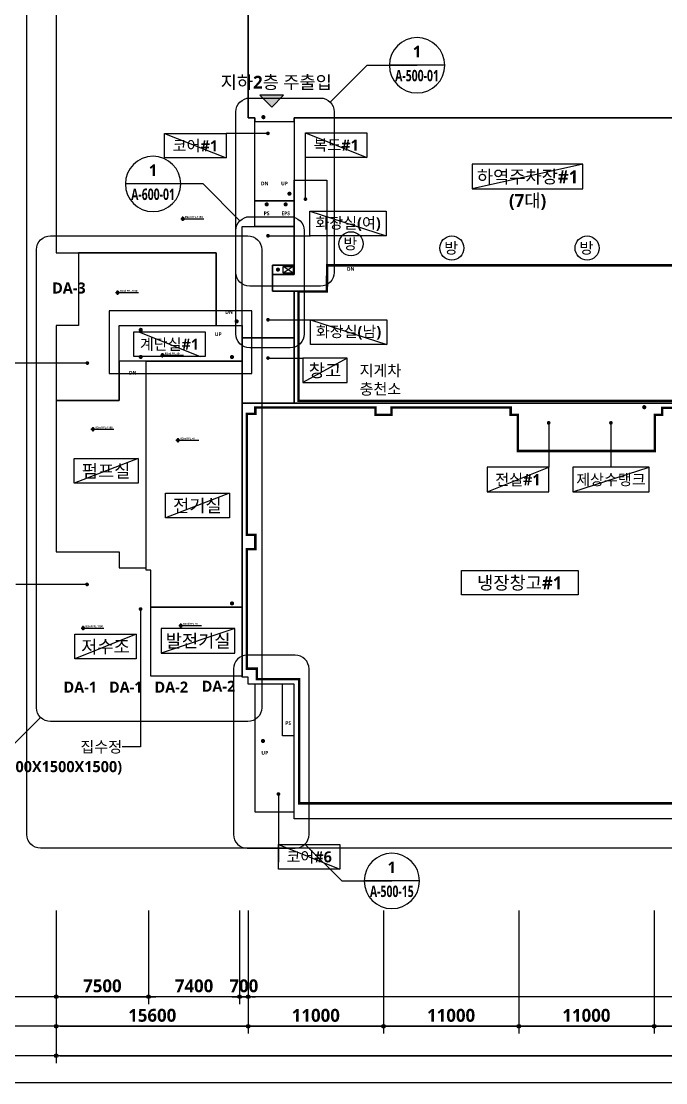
# Model space of a CAD drawing. Header units: millimetres. Extents: x 262941 to 188694772, y -170559 to 426415924.
# Drawn here: x 316932 to 369335, y 36445 to 122762 of the extents above; entities that cross this region are included whole.
import ezdxf
from ezdxf.enums import TextEntityAlignment as Align

# ---------------------------------------------------------------- set-up
doc = ezdxf.new("R2010")
doc.units = ezdxf.units.MM
doc.header["$LTSCALE"] = 400
doc.header["$MEASUREMENT"] = 0
doc.header["$PDSIZE"] = -10
doc.layers.get('0').update_dxf_attribs({"linetype": 'CONTINUOUS'})
doc.layers.get('Defpoints').update_dxf_attribs({"color": 153, "linetype": 'CONTINUOUS'})
for name, color, linetype in [('A-ANNO-ENT', 1, 'CONTINUOUS'), ('A-ANNO-GRA1', 7, 'CONTINUOUS'), ('A-ANNO-TEXT1', 7, 'CONTINUOUS'), ('A-ANNO-TEXT2', 3, 'CONTINUOUS'), ('A-FLOR-MARK-ARCH', 1, 'CONTINUOUS'), ('A-ST-AXIS-DIM', 7, 'CONTINUOUS'), ('AA-MKXS', 3, 'CONTINUOUS'), ('AA-MKXX', 3, 'CONTINUOUS'), ('heb', 240, 'CONTINUOUS')]:
    doc.layers.add(name, color=color, linetype=linetype)
for name, color, linetype, plot in [('CORE-LEVEL', 153, 'CONTINUOUS', False), ('Defpoint', 161, 'CONTINUOUS', False), ('G(그리드2)', 235, 'CONTINUOUS', False), ('면적', 210, 'CONTINUOUS', False)]:
    doc.layers.add(name, color=color, linetype=linetype, plot=plot)
doc.styles.add('2020음성 1차', font='')
doc.styles.add('SAMOO', font='romans.shx', dxfattribs={"bigfont": 'whgtxt.shx'})
doc.styles.add('SH_대대리576', font='')
doc.styles.add('SH_신사리_나눔', font='')
doc.styles.add('SH_진천_나눔', font='')
doc.styles.get('2020음성 1차').set_extended_font_data('NanumGothic', bold=True)
doc.styles.get('SH_대대리576').set_extended_font_data('NanumGothic', bold=True)
doc.styles.get('SH_신사리_나눔').set_extended_font_data('NanumGothic', bold=True)
doc.styles.get('SH_진천_나눔').set_extended_font_data('NanumGothic', bold=True)
doc.dimstyles.new('SHP 600', dxfattribs={"dimscale": 300, "dimtxt": 3.5, "dimasz": 1, "dimexe": 2, "dimexo": 2, "dimgap": 1, "dimtad": 1, "dimdec": 0, "dimzin": 0, "dimdsep": 46, "dimtxsty": 'SH_대대리576', "dimblk": 'DIMDOT', "dimcen": 0.09, "dimclrt": 3, "dimadec": 0, "dimazin": 1, "dimtfac": 1, "dimtdec": 0, "dimtix": 1, "dimtmove": 2, "dimatfit": 0, "dimldrblk": 'DIMDOT', "dimfxl": 1, "dimtolj": 1, "dimtzin": 0, "dimarcsym": 0})

# ---------------------------------------------------------------- blocks, each defined once
blk = doc.blocks.new('DIMDOT')
at = {"color": 0}
blk.add_line((-2, 0), (2, 0), dxfattribs=at)
for radius in [0.5, 0.25]:
    blk.add_circle((0, 0), radius, dxfattribs=at)
blk = doc.blocks.new('*D94')
at = {"layer": 'A-ST-AXIS-DIM', "color": 0, "lineweight": -2, "transparency": 16777216}
for p, q in [((319782, 50445), (319782, 40445)), ((335382, 50445), (335382, 40445)), ((320082, 41045), (335082, 41045))]:
    blk.add_line(p, q, dxfattribs=at)
at = {"layer": 'Defpoints', "color": 0, "transparency": 16777216}
for p in [(319782, 51045), (335382, 51045), (335382, 41045)]:
    blk.add_point(p, dxfattribs=at)
at = {"layer": 'A-ST-AXIS-DIM', "color": 0, "linetype": 'ByBlock', "lineweight": -2, "transparency": 16777216, "xscale": 300, "yscale": 300, "zscale": 300, "rotation": 180}
blk.add_blockref('DIMDOT', (319782, 41045), dxfattribs=at)
at = {"layer": 'A-ST-AXIS-DIM', "color": 0, "linetype": 'ByBlock', "lineweight": -2, "transparency": 16777216, "xscale": 300, "yscale": 300, "zscale": 300}
blk.add_blockref('DIMDOT', (335382, 41045), dxfattribs=at)
at = {"layer": 'A-ST-AXIS-DIM', "color": 3, "transparency": 16777216, "insert": (327582, 41924), "char_height": 1050, "attachment_point": 5, "style": 'SH_대대리576'}
blk.add_mtext('\\A1;15600', dxfattribs=at)
blk = doc.blocks.new('*D95')
at = {"layer": 'A-ST-AXIS-DIM', "color": 0, "lineweight": -2, "transparency": 16777216}
for p, q in [((335382, 50445), (335382, 40445)), ((346382, 50445), (346382, 40445)), ((335682, 41045), (346082, 41045))]:
    blk.add_line(p, q, dxfattribs=at)
at = {"layer": 'Defpoints', "color": 0, "transparency": 16777216}
for p in [(335382, 51045), (346382, 51045), (346382, 41045)]:
    blk.add_point(p, dxfattribs=at)
at = {"layer": 'A-ST-AXIS-DIM', "color": 0, "linetype": 'ByBlock', "lineweight": -2, "transparency": 16777216, "xscale": 300, "yscale": 300, "zscale": 300, "rotation": 180}
blk.add_blockref('DIMDOT', (335382, 41045), dxfattribs=at)
at = {"layer": 'A-ST-AXIS-DIM', "color": 0, "linetype": 'ByBlock', "lineweight": -2, "transparency": 16777216, "xscale": 300, "yscale": 300, "zscale": 300}
blk.add_blockref('DIMDOT', (346382, 41045), dxfattribs=at)
at = {"layer": 'A-ST-AXIS-DIM', "color": 3, "transparency": 16777216, "insert": (340882, 41921), "char_height": 1050, "attachment_point": 5, "style": 'SH_대대리576'}
blk.add_mtext('\\A1;11000', dxfattribs=at)
blk = doc.blocks.new('*D96')
at = {"layer": 'A-ST-AXIS-DIM', "color": 0, "lineweight": -2, "transparency": 16777216}
for p, q in [((346382, 50445), (346382, 40445)), ((357382, 50445), (357382, 40445)), ((346682, 41045), (357082, 41045))]:
    blk.add_line(p, q, dxfattribs=at)
at = {"layer": 'Defpoints', "color": 0, "transparency": 16777216}
for p in [(346382, 51045), (357382, 51045), (357382, 41045)]:
    blk.add_point(p, dxfattribs=at)
at = {"layer": 'A-ST-AXIS-DIM', "color": 0, "linetype": 'ByBlock', "lineweight": -2, "transparency": 16777216, "xscale": 300, "yscale": 300, "zscale": 300, "rotation": 180}
blk.add_blockref('DIMDOT', (346382, 41045), dxfattribs=at)
at = {"layer": 'A-ST-AXIS-DIM', "color": 0, "linetype": 'ByBlock', "lineweight": -2, "transparency": 16777216, "xscale": 300, "yscale": 300, "zscale": 300}
blk.add_blockref('DIMDOT', (357382, 41045), dxfattribs=at)
at = {"layer": 'A-ST-AXIS-DIM', "color": 3, "transparency": 16777216, "insert": (351882, 41921), "char_height": 1050, "attachment_point": 5, "style": 'SH_대대리576'}
blk.add_mtext('\\A1;11000', dxfattribs=at)
blk = doc.blocks.new('*D97')
at = {"layer": 'A-ST-AXIS-DIM', "color": 0, "lineweight": -2, "transparency": 16777216}
for p, q in [((357382, 50445), (357382, 40445)), ((368382, 50445), (368382, 40445)), ((357682, 41045), (368082, 41045))]:
    blk.add_line(p, q, dxfattribs=at)
at = {"layer": 'Defpoints', "color": 0, "transparency": 16777216}
for p in [(357382, 51045), (368382, 51045), (368382, 41045)]:
    blk.add_point(p, dxfattribs=at)
at = {"layer": 'A-ST-AXIS-DIM', "color": 0, "linetype": 'ByBlock', "lineweight": -2, "transparency": 16777216, "xscale": 300, "yscale": 300, "zscale": 300, "rotation": 180}
blk.add_blockref('DIMDOT', (357382, 41045), dxfattribs=at)
at = {"layer": 'A-ST-AXIS-DIM', "color": 0, "linetype": 'ByBlock', "lineweight": -2, "transparency": 16777216, "xscale": 300, "yscale": 300, "zscale": 300}
blk.add_blockref('DIMDOT', (368382, 41045), dxfattribs=at)
at = {"layer": 'A-ST-AXIS-DIM', "color": 3, "transparency": 16777216, "insert": (362882, 41921), "char_height": 1050, "attachment_point": 5, "style": 'SH_대대리576'}
blk.add_mtext('\\A1;11000', dxfattribs=at)
blk = doc.blocks.new('*D98')
at = {"layer": 'A-ST-AXIS-DIM', "color": 0, "lineweight": -2, "transparency": 16777216}
for p, q in [((368382, 50445), (368382, 40445)), ((379382, 50445), (379382, 40445)), ((368682, 41045), (379082, 41045))]:
    blk.add_line(p, q, dxfattribs=at)
at = {"layer": 'Defpoints', "color": 0, "transparency": 16777216}
for p in [(368382, 51045), (379382, 51045), (379382, 41045)]:
    blk.add_point(p, dxfattribs=at)
at = {"layer": 'A-ST-AXIS-DIM', "color": 0, "linetype": 'ByBlock', "lineweight": -2, "transparency": 16777216, "xscale": 300, "yscale": 300, "zscale": 300, "rotation": 180}
blk.add_blockref('DIMDOT', (368382, 41045), dxfattribs=at)
at = {"layer": 'A-ST-AXIS-DIM', "color": 0, "linetype": 'ByBlock', "lineweight": -2, "transparency": 16777216, "xscale": 300, "yscale": 300, "zscale": 300}
blk.add_blockref('DIMDOT', (379382, 41045), dxfattribs=at)
at = {"layer": 'A-ST-AXIS-DIM', "color": 3, "transparency": 16777216, "insert": (373882, 41921), "char_height": 1050, "attachment_point": 5, "style": 'SH_대대리576'}
blk.add_mtext('\\A1;11000', dxfattribs=at)
blk = doc.blocks.new('*D106')
at = {"layer": 'A-ST-AXIS-DIM', "color": 0, "lineweight": -2, "transparency": 16777216}
for p, q in [((319782, 50445), (319782, 38045)), ((434382, 50445), (434382, 38045)), ((320082, 38645), (434082, 38645))]:
    blk.add_line(p, q, dxfattribs=at)
at = {"layer": 'Defpoints', "color": 0, "transparency": 16777216}
for p in [(319782, 51045), (434382, 51045), (434382, 38645)]:
    blk.add_point(p, dxfattribs=at)
at = {"layer": 'A-ST-AXIS-DIM', "color": 0, "linetype": 'ByBlock', "lineweight": -2, "transparency": 16777216, "xscale": 300, "yscale": 300, "zscale": 300, "rotation": 180}
blk.add_blockref('DIMDOT', (319782, 38645), dxfattribs=at)
at = {"layer": 'A-ST-AXIS-DIM', "color": 0, "linetype": 'ByBlock', "lineweight": -2, "transparency": 16777216, "xscale": 300, "yscale": 300, "zscale": 300}
blk.add_blockref('DIMDOT', (434382, 38645), dxfattribs=at)
at = {"layer": 'A-ST-AXIS-DIM', "color": 3, "transparency": 16777216, "insert": (377082, 39524), "char_height": 1050, "attachment_point": 5, "style": 'SH_대대리576'}
blk.add_mtext('\\A1;114600', dxfattribs=at)
blk = doc.blocks.new('*U168')
at = {"layer": 'AA-MKXS', "color": 3, "linetype": 'Continuous', "ltscale": 5}
blk.add_line((-5.999976, 0), (5.999976, 0), dxfattribs=at)
blk.add_circle((0, 0), 5.999976, dxfattribs=at)
at = {"layer": 'AA-MKXS', "style": 'SAMOO', "width": 0.85}
blk.add_attdef('ViewNUM', text='', height=2.5, dxfattribs=at).set_placement((0, 1), align=Align.BOTTOM_CENTER)
blk.add_attdef('SheetNUM', text='', height=2.5, dxfattribs=at).set_placement((0, -1), align=Align.TOP_CENTER)
blk = doc.blocks.new('*D212')
at = {"layer": 'A-ST-AXIS-DIM', "color": 0, "lineweight": -2, "transparency": 16777216}
for p, q in [((319782, 50445), (319782, 42845)), ((327282, 50445), (327282, 42845)), ((320082, 43445), (326982, 43445))]:
    blk.add_line(p, q, dxfattribs=at)
at = {"layer": 'Defpoints', "color": 0, "transparency": 16777216}
for p in [(319782, 51045), (327282, 51045), (327282, 43445)]:
    blk.add_point(p, dxfattribs=at)
at = {"layer": 'A-ST-AXIS-DIM', "color": 0, "linetype": 'ByBlock', "lineweight": -2, "transparency": 16777216, "xscale": 300, "yscale": 300, "zscale": 300, "rotation": 180}
blk.add_blockref('DIMDOT', (319782, 43445), dxfattribs=at)
at = {"layer": 'A-ST-AXIS-DIM', "color": 0, "linetype": 'ByBlock', "lineweight": -2, "transparency": 16777216, "xscale": 300, "yscale": 300, "zscale": 300}
blk.add_blockref('DIMDOT', (327282, 43445), dxfattribs=at)
at = {"layer": 'A-ST-AXIS-DIM', "color": 3, "transparency": 16777216, "insert": (323532, 44322), "char_height": 1050, "attachment_point": 5, "style": 'SH_대대리576'}
blk.add_mtext('\\A1;7500', dxfattribs=at)
blk = doc.blocks.new('*D213')
at = {"layer": 'A-ST-AXIS-DIM', "color": 0, "lineweight": -2, "transparency": 16777216}
for p, q in [((327282, 50445), (327282, 42845)), ((334682, 50445), (334682, 42845)), ((334382, 43445), (327582, 43445))]:
    blk.add_line(p, q, dxfattribs=at)
at = {"layer": 'Defpoints', "color": 0, "transparency": 16777216}
for p in [(327282, 51045), (334682, 51045), (327282, 43445)]:
    blk.add_point(p, dxfattribs=at)
at = {"layer": 'A-ST-AXIS-DIM', "color": 0, "linetype": 'ByBlock', "lineweight": -2, "transparency": 16777216, "xscale": 300, "yscale": 300, "zscale": 300, "rotation": 180}
blk.add_blockref('DIMDOT', (327282, 43445), dxfattribs=at)
at = {"layer": 'A-ST-AXIS-DIM', "color": 0, "linetype": 'ByBlock', "lineweight": -2, "transparency": 16777216, "xscale": 300, "yscale": 300, "zscale": 300}
blk.add_blockref('DIMDOT', (334682, 43445), dxfattribs=at)
at = {"layer": 'A-ST-AXIS-DIM', "color": 3, "transparency": 16777216, "insert": (330982, 44321), "char_height": 1050, "attachment_point": 5, "style": 'SH_대대리576'}
blk.add_mtext('\\A1;7400', dxfattribs=at)
blk = doc.blocks.new('*D214')
at = {"layer": 'A-ST-AXIS-DIM', "color": 0, "lineweight": -2, "transparency": 16777216}
for p, q in [((334682, 50445), (334682, 42845)), ((335382, 50445), (335382, 42845)), ((334382, 43445), (334082, 43445)), ((334682, 43445), (335382, 43445)), ((335682, 43445), (335982, 43445))]:
    blk.add_line(p, q, dxfattribs=at)
at = {"layer": 'Defpoints', "color": 0, "transparency": 16777216}
for p in [(334682, 51045), (335382, 51045), (335382, 43445)]:
    blk.add_point(p, dxfattribs=at)
at = {"layer": 'A-ST-AXIS-DIM', "color": 0, "linetype": 'ByBlock', "lineweight": -2, "transparency": 16777216, "xscale": 300, "yscale": 300, "zscale": 300}
blk.add_blockref('DIMDOT', (334682, 43445), dxfattribs=at)
at = {"layer": 'A-ST-AXIS-DIM', "color": 0, "linetype": 'ByBlock', "lineweight": -2, "transparency": 16777216, "xscale": 300, "yscale": 300, "zscale": 300, "rotation": 180}
blk.add_blockref('DIMDOT', (335382, 43445), dxfattribs=at)
at = {"layer": 'A-ST-AXIS-DIM', "color": 3, "transparency": 16777216, "insert": (335032, 44321), "char_height": 1050, "attachment_point": 5, "style": 'SH_대대리576'}
blk.add_mtext('\\A1;700', dxfattribs=at)
blk = doc.blocks.new('G$C67953E58')
at = {"layer": '면적'}
for points in [[(95200, 72300), (54600, 72300), (54600, 84800), (48600, 84800), (0, 84800), (0, 46000), (1300, 46000), (1800, 46000), (13000, 46000), (13000, 40100), (15100, 40100), (15100, 48150), (16150, 48150), (16150, 50250), (16150, 56700), (19350, 56700), (19350, 56700), (19350, 57000), (55850, 57000), (55850, 56700), (55850, 56700), (59100, 56700), (59100, 57000), (95200, 57000)], [(19350, 56700), (19350, 51920), (22000, 51920), (22000, 45000), (53200, 45000), (53200, 51920), (55850, 51920), (55850, 56700), (55850, 56700), (55850, 57000), (19350, 57000), (19350, 56700)], [(16150, 56700), (19350, 56700), (19350, 50250), (16150, 50250)], [(17570, 42890), (17570, 44250), (19350, 44250), (19350, 51920), (22000, 51920), (22000, 45000), (22000, 45000), (22000, 42890), (19350, 42890), (19350, 42890)], [(19350, 48150), (16150, 48150), (16150, 50250), (19350, 50250)], [(15100, 48150), (19350, 48150), (19350, 45000), (17570, 45000), (17570, 42890), (19350, 42890), (19350, 39090), (15100, 39090)], [(0, 40100), (0, 34000), (5100, 34000), (5100, 40100), (13000, 40100), (13000, 46000), (1800, 46000), (1800, 40100)], [(17570, 45000), (19350, 45000), (19350, 44250), (17570, 44250)], [(19350, 33800), (19350, 42890), (22000, 42890), (22000, 45000), (53200, 45000), (53200, 45025), (60100, 45025), (60100, 45000), (108200, 45000), (108200, 45025), (114600, 45025), (114600, 33800)], [(5100, 40100), (15100, 40100), (15100, 37200), (5100, 37200)], [(15100, 39090), (19350, 39090), (19350, 33800), (15100, 33800)], [(0, 34000), (0, 21700), (5100, 21700), (5100, 20400), (7300, 20400), (7300, 37200), (5100, 37200), (5100, 34000), (0, 34000)], [(7700, 17200), (7700, 20200), (7300, 20200), (7300, 37200), (15100, 37200), (15100, 17200)], [(15100, 33800), (59600, 33800), (59600, 12200), (58300, 12200), (58300, 8850), (55850, 8850), (55850, 0), (19350, 0), (19350, 10950), (15600, 10950), (15600, 11500), (15100, 11500)], [(7700, 17200), (15100, 17200), (15100, 11600), (7700, 11600), (7700, 17200)], [(18400, 10950), (16150, 10950), (16150, 550), (19350, 550), (19350, 6750), (18400, 6750)]]:
    blk.add_lwpolyline(points, close=True, dxfattribs=at)
blk.add_lwpolyline([(54600, 72300), (15600, 72300), (15600, 57000), (16150, 57000), (16150, 56700)], dxfattribs=at)
blk = doc.blocks.new('A$C3CFB44FA')
h = blk.add_hatch(color=256)
edge = h.paths.add_edge_path()
edge.add_ellipse((0, 0), major_axis=(0, -112), ratio=1, start_angle=179.98492, end_angle=269.98492)
edge.add_line((-112, 0), (0, 0))
edge.add_line((0, 0), (0, 113))
h = blk.add_hatch(color=256)
edge = h.paths.add_edge_path()
edge.add_ellipse((0, 0), major_axis=(0, -112), ratio=1, start_angle=-0.01508, end_angle=89.98492)
edge.add_line((112, 0), (0, 0))
edge.add_line((0, 0), (0, -113))
for p, q in [((-175, 0), (175, 0)), ((0, -175), (0, 175))]:
    blk.add_line(p, q)
at = {"extrusion": (0, 0, -1)}
blk.add_ellipse((0, 0), major_axis=(0, -112), ratio=1, start_param=-1.570757, end_param=4.712428, dxfattribs=at)
blk = doc.blocks.new('*U233')
blk.add_line((0, 0), (1686, 0))
at = {"extrusion": (0, 0, -1), "xscale": -1, "zscale": -1}
blk.add_blockref('A$C3CFB44FA', (0, 0), dxfattribs=at)
blk.add_blockref('A$C3CFB44FA', (0, 0), dxfattribs=at)
blk.add_blockref('A$C3CFB44FA', (0, 0), dxfattribs=at)
at = {"style": 'SH_신사리_나눔'}
blk.add_attdef('1ST', (187, 69), '', height=150, dxfattribs=at)

msp = doc.modelspace()

# ---------------------------------------------------------------- hatches: boundary and pattern name
at = {"layer": 'A-ANNO-ENT'}
msp.add_hatch(color=256, dxfattribs=at).paths.add_polyline_path([(336330.1, 116737.3), (338266.1, 116737.3), (337298.1, 115769.3)])

# ---------------------------------------------------------------- linework, layer by layer
for p, q in [((339031.8, 102266.3, 103000), (338231.8, 102816.3, 103000)), ((339031.8, 102816.3, 103000), (338231.8, 102266.3, 103000))]:
    msp.add_line(p, q)
for points in [[(335931.8, 114616.3), (335931.8, 114916.3), (335381.8, 114916.3), (335381.8, 130216.3), (374381.8, 130216.3)], [(322281.8, 76966.3), (316481.8, 76966.3)], [(326631.8, 74966.3), (326631.8, 63752.3)], [(326631.8, 63752.3), (325131.8, 63752.3)]]:
    msp.add_lwpolyline(points)
at = {"elevation": 103000}
msp.add_lwpolyline([(338231.8, 102816.3), (339031.8, 102816.3), (339031.8, 102266.3), (338231.8, 102266.3)], close=True, dxfattribs=at)
at = {"const_width": 150}
msp.add_lwpolyline([(322206.8, 76966.3, 1), (322356.8, 76966.3, 1)], format="xyb", close=True, dxfattribs=at)
at = {"layer": 'A-ANNO-ENT'}
msp.add_lwpolyline([(338266.1, 116737.3), (336330.1, 116737.3), (337298.1, 115769.3)], close=True, dxfattribs=at)
at = {"layer": 'A-ANNO-GRA1'}
for points in [[(333592.8, 111645.3), (328592.8, 111645.3), (328592.8, 113645.3), (333592.8, 113645.3)], [(345036.1, 111691.5), (340036.1, 111691.5), (340036.1, 113691.5), (345036.1, 113691.5)], [(353600.9, 109127.2), (362600.9, 109127.2), (362600.9, 111127.2), (353600.9, 111127.2)], [(346605.7, 105316.9), (340405.7, 105316.9), (340405.7, 107316.9), (346605.7, 107316.9)], [(346642.9, 96487.7), (340442.9, 96487.7), (340442.9, 98487.7), (346642.9, 98487.7)], [(331885.3, 95503.9), (326085.3, 95503.9), (326085.3, 97503.9), (331885.3, 97503.9)], [(339827.8, 93374.4), (343427.8, 93374.4), (343427.8, 95374.4), (339827.8, 95374.4)], [(321227.3, 87216.3), (326435.9, 87216.3), (326435.9, 85198.1), (321227.3, 85198.1)], [(359814.9, 86501.1), (354814.9, 86501.1), (354814.9, 84501.1), (359814.9, 84501.1)], [(367976.2, 86501.1), (361776.2, 86501.1), (361776.2, 84501.1), (367976.2, 84501.1)], [(328648.3, 84394.1), (333856.9, 84394.1), (333856.9, 82376), (328648.3, 82376)], [(352715.9, 78107.1), (362215.9, 78107.1), (362215.9, 76107.1), (352715.9, 76107.1)], [(328307.9, 71389), (334307.9, 71389), (334307.9, 73389), (328307.9, 73389)], [(326281.8, 70916.3), (321281.8, 70916.3), (321281.8, 72916.3), (326281.8, 72916.3)], [(342842.8, 53823.3), (337842.8, 53823.3), (337842.8, 55823.3), (342842.8, 55823.3)]]:
    msp.add_lwpolyline(points, close=True, dxfattribs=at)
for points in [[(336987.8, 113645.3), (333592.8, 113645.3)], [(340036.1, 108296.5), (340036.1, 111691.5)], [(336994.8, 105316.9), (340442.9, 105316.9)], [(336994.8, 98487.7), (340442.9, 98487.7)], [(322306.8, 94966.3), (314987, 94966.3)], [(336994.8, 95374.4), (339827.8, 95374.4)], [(359814.9, 90104.1), (359814.9, 86501.1)], [(364876.2, 90104.1), (364876.2, 86501.1)], [(337842.8, 59923.9), (337842.8, 54393.3)]]:
    msp.add_lwpolyline(points, dxfattribs=at)
at = {"layer": 'A-ANNO-GRA1', "const_width": 150}
for points in [[(336987.8, 113570.3, 1), (336987.8, 113720.3, 1)], [(339961.1, 108296.5, 1), (340111.1, 108296.5, 1)], [(336919.8, 105316.9, 1), (337069.8, 105316.9, 1)], [(336919.8, 98487.7, 1), (337069.8, 98487.7, 1)], [(322231.8, 94966.3, 1), (322381.8, 94966.3, 1)], [(336919.8, 95374.4, 1), (337069.8, 95374.4, 1)], [(359814.9, 90179.1, -1), (359814.9, 90029.1, -1)], [(364876.2, 90179.1, -1), (364876.2, 90029.1, -1)], [(326556.8, 74966.3, 1), (326706.8, 74966.3, 1)], [(337767.8, 59923.9, 1), (337917.8, 59923.9, 1)]]:
    msp.add_lwpolyline(points, format="xyb", close=True, dxfattribs=at)
at = {"layer": 'A-ANNO-GRA1'}
for centre in [(343744.3, 104664.1), (351939.6, 104318.7), (362939.6, 104318.7)]:
    msp.add_circle(centre, 979.8, dxfattribs=at)
at = {"layer": 'A-FLOR-MARK-ARCH', "const_width": 168.8}
for points in [[(336538.1, 114962.8, 1), (336706.8, 114962.8, 1)], [(338654.2, 108738.9, 1), (338822.9, 108738.9, 1)], [(336803.4, 107868, 1), (336972.1, 107868, 1)], [(338343.9, 107866.3, 1), (338512.6, 107866.3, 1)], [(337717.4, 102566.3, 1), (337886.2, 102566.3, 1)], [(334361.8, 98353.5, 1), (334530.5, 98353.5, 1)], [(326562.3, 97663.5, 1), (326731, 97663.5, 1)], [(326562.3, 95463.8, 1), (326731, 95463.8, 1)], [(333981.5, 95454.8, 1), (334150.2, 95454.8, 1)], [(367668.8, 91378.1, -1), (367500.1, 91378.1, -1)], [(333984.3, 75422.5, 1), (334153.1, 75422.5, 1)], [(336499.8, 64237.2, 1), (336668.6, 64237.2, 1)]]:
    msp.add_lwpolyline(points, format="xyb", close=True, dxfattribs=at)
at = {"layer": 'AA-MKXX'}
for points in [[(384316.8, 145116.3, -0.4142136), (385441.8, 143991.3), (385441.8, 56641.3, -0.4142136), (384316.8, 55516.3), (318506.8, 55516.3, -0.4142136), (317381.8, 56641.3), (317381.8, 143991.3, -0.4142136), (318506.8, 145116.3)], [(341256.8, 116516.3, -0.4142136), (342381.8, 115391.3), (342381.8, 102341.3, -0.4142136), (341256.8, 101216.3), (335506.8, 101216.3, -0.4142136), (334381.8, 102341.3), (334381.8, 115391.3, -0.4142136), (335506.8, 116516.3)], [(338806.8, 106866.3, -0.4142136), (339931.8, 105741.3), (339931.8, 97331.3, -0.4142136), (338806.8, 96206.3), (335506.8, 96206.3, -0.4142136), (334381.8, 97331.3), (334381.8, 105741.3, -0.4142136), (335506.8, 106866.3)], [(335356.8, 105316.3, -0.4142136), (336481.8, 104191.3), (336481.8, 66941.3, -0.4142136), (335356.8, 65816.3), (319306.8, 65816.3, -0.4142136), (318181.8, 66941.3), (318181.8, 104191.3, -0.4142136), (319306.8, 105316.3)], [(339206.8, 55516.3, 0.4142136), (340331.8, 56641.3), (340331.8, 70091.3, 0.4142136), (339206.8, 71216.3), (335306.8, 71216.3, 0.4142136), (334181.8, 70091.3), (334181.8, 56641.3, 0.4142136), (335306.8, 55516.3)]]:
    msp.add_lwpolyline(points, format="xyb", close=True, dxfattribs=at)
at = {"layer": 'AA-MKXX', "lineweight": -2}
for points in [[(342052.3, 116186.8), (345045.3, 119179.8), (349113.5, 119179.8)], [(334711.3, 106536.8), (331718.4, 109529.8), (327650.1, 109529.8)], [(318511.3, 66145.8), (315518.4, 63152.9), (311450.1, 63152.9)], [(340002.3, 55845.8), (342995.3, 52852.9), (347063.5, 52852.9)]]:
    msp.add_lwpolyline(points, dxfattribs=at)
at = {"layer": 'Defpoint'}
for p, q in [((328592.8, 113645.3), (333592.8, 111645.3)), ((340036.1, 113691.5), (345036.1, 111691.5)), ((362600.9, 111127.2), (353600.9, 109127.2)), ((340405.7, 107316.9), (346605.7, 105316.9)), ((340442.9, 98487.7), (346642.9, 96487.7)), ((326485.3, 97503.9), (331485.3, 95503.9)), ((343427.8, 95374.4), (339827.8, 93374.4)), ((326435.9, 87216.3), (321227.3, 85198.1)), ((354814.9, 84501.1), (359814.9, 86501.1)), ((361776.2, 84501.1), (367976.2, 86501.1)), ((333856.9, 84394.1), (328648.3, 82376)), ((334307.9, 73389), (328307.9, 71389)), ((326281.8, 72916.3), (321281.8, 70916.3)), ((337842.8, 55823.3), (342842.8, 53823.3))]:
    msp.add_line(p, q, dxfattribs=at)
for points in [[(455981.8, 36444.9), (284781.8, 36444.9), (284781.8, 165016.3), (455981.8, 165016.3)], [(453781.8, 38644.9), (286981.8, 38644.9), (286981.8, 162816.3), (453781.8, 162816.3)], [(451381.8, 41044.9), (289381.8, 41044.9), (289381.8, 160416.3), (451381.8, 160416.3)], [(448981.8, 43444.9), (291781.8, 43444.9), (291781.8, 158016.3), (448981.8, 158016.3)]]:
    msp.add_lwpolyline(points, close=True, dxfattribs=at)
at = {"layer": 'G(그리드2)'}
msp.add_lwpolyline([(324081.8, 94116.3), (335681.8, 94116.3), (335681.8, 99216.3), (324081.8, 99216.3)], close=True, dxfattribs=at)
at = {"layer": 'heb', "const_width": 200, "elevation": 103000}
msp.add_lwpolyline([(429631.8, 102916.3), (429631.8, 91895.3), (339481.8, 91895.3), (339481.8, 100781.3), (341781.8, 100781.3), (341806.8, 102916.3)], close=True, dxfattribs=at)
msp.add_lwpolyline([(378752.8, 91320.3), (369035.8, 91320.3), (369035.8, 90762.3), (368452.8, 90762.3), (368452.8, 87820.3), (357310.8, 87820.3), (357310.8, 90762.3), (356727.8, 90762.3), (356727.8, 91345.3), (347035.8, 91345.3), (347035.8, 90762.3), (345727.8, 90762.3), (345727.8, 91345.3), (335960.8, 91345.3), (335960.8, 90837.3), (335281.8, 90837.3), (335281.8, 80995.3), (335960.8, 80995.3), (335960.8, 79837.3), (335281.8, 79837.3), (335281.8, 70116.3), (336081.8, 70116.3), (336081.8, 69266.3), (339531.8, 69266.3), (339531.8, 59166.3), (375231.8, 59166.3)], dxfattribs=at)

# ---------------------------------------------------------------- block references
msp.add_blockref('G$C67953E58', (319781.8, 57916.3))
ref = msp.add_blockref('*U168', (349113.5, 119179.8), dxfattribs=dict(xscale=-375.0015000059622, yscale=375.0015000059622, zscale=375.0015000059622))
ref.add_attrib('SheetNUM', 'A-500-01', dxfattribs={"layer": 'AA-MKXS', "height": 930, "style": '2020음성 1차', "width": 0.7}).set_placement((349113.5, 118804.8, 103000), align=Align.TOP_CENTER)
ref.add_attrib('ViewNUM', '1', dxfattribs={"layer": 'AA-MKXS', "height": 930, "style": '2020음성 1차'}).set_placement((349113.5, 119554.8, 103000), align=Align.BOTTOM_CENTER)
ref = msp.add_blockref('*U168', (327650.1, 109529.8), dxfattribs=dict(xscale=-375.0015000059622, yscale=375.0015000059622, zscale=375.0015000059622))
ref.add_attrib('SheetNUM', 'A-600-01', dxfattribs={"layer": 'AA-MKXS', "height": 930, "style": '2020음성 1차', "width": 0.7}).set_placement((327650.1, 109154.8, 103000), align=Align.TOP_CENTER)
ref.add_attrib('ViewNUM', '1', dxfattribs={"layer": 'AA-MKXS', "height": 930, "style": '2020음성 1차'}).set_placement((327650.1, 109904.8, 103000), align=Align.BOTTOM_CENTER)
ref = msp.add_blockref('*U168', (347063.5, 52852.9), dxfattribs=dict(xscale=-375.0015000059622, yscale=375.0015000059622, zscale=375.0015000059622))
ref.add_attrib('SheetNUM', 'A-500-15', dxfattribs={"layer": 'AA-MKXS', "height": 930, "style": '2020음성 1차', "width": 0.7}).set_placement((347063.5, 52477.9, -103000), align=Align.TOP_CENTER)
ref.add_attrib('ViewNUM', '1', dxfattribs={"layer": 'AA-MKXS', "height": 930, "style": '2020음성 1차'}).set_placement((347063.5, 53227.9, -103000), align=Align.BOTTOM_CENTER)
at = {"layer": 'CORE-LEVEL'}
for p, values in [((330080.5, 106702.4), {'1ST': 'B2nd FFL-1100'}), ((324771.1, 100693.5), {'1ST': 'B2nd FFL-1100'}), ((328427.7, 95599.4), {'1ST': 'B2nd FFL %%p0'}), ((322768, 89585.2), {'1ST': 'B2nd FFL-1100'}), ((329678.5, 88686.2), {'1ST': 'B2nd FFL %%p0'}), ((321969.6, 73419), {'1ST': 'B2nd FFL-1100'}), ((329910.5, 73615.2), {'1ST': 'B2nd FFL %%p0'})]:
    msp.add_blockref('*U233', p, dxfattribs=at).add_auto_attribs(values)

# ---------------------------------------------------------------- texts
at = {"layer": 'A-ANNO-TEXT1', "style": 'SH_진천_나눔'}
for s, height, p in [('지하2층 주출입', 1050, (337665.5, 117812.4)), ('DN', 300, (336731.8, 109566.3)), ('UP', 300, (338331.8, 109566.3)), ('(7대)', 1050, (358100.9, 108127.2)), ('PS', 300, (336881.8, 107141.3)), ('EPS', 300, (338431.8, 107141.3)), ('DN', 300, (343719.9, 102616.3)), ('PS', 300, (338631.8, 65686.3)), ('UP', 300, (336731.8, 63266.3))]:
    msp.add_text(s, height=height, dxfattribs=at).set_placement(p, align=Align.MIDDLE)
for s, height, p in [('방', 900, (343126.7, 104221.3)), ('방', 900, (351322, 103875.9)), ('방', 900, (362322, 103875.9)), ('UP', 300, (332670.6, 97164.6)), ('DN', 300, (325689.5, 94021))]:
    msp.add_text(s, height=height, dxfattribs=at).set_placement(p)
msp.add_text('DN', height=300, dxfattribs=at).set_placement((333831.8, 99116.3), align=Align.MIDDLE_CENTER)
for s, p in [('집수정', (325131.8, 63752.3)), ('(1500X1500X1500)', (325131.8, 62152.3))]:
    msp.add_text(s, height=900, dxfattribs=at).set_placement(p, align=Align.MIDDLE_RIGHT)
at = {"layer": 'A-ANNO-TEXT2'}
for s, height, style, p in [('코어#1', 900, 'SH_대대리576', (331092.8, 112645.3)), ('복도#1', 900, 'SH_대대리576', (342536.1, 112691.5)), ('하역주차장#1', 1050, 'SH_진천_나눔', (358100.9, 110127.2)), ('화장실(여)', 900, 'SH_대대리576', (343505.7, 106316.9)), ('화장실(남)', 900, 'SH_대대리576', (343542.9, 97487.7)), ('계단실#1', 900, 'SH_대대리576', (328985.3, 96503.9)), ('창고', 1050, 'SH_진천_나눔', (341627.8, 94374.4)), ('펌프실', 1050, 'SH_대대리576', (323831.6, 86207.2)), ('전실#1', 900, 'SH_진천_나눔', (357314.9, 85501.1)), ('제상수탱크', 900, 'SH_진천_나눔', (364876.2, 85501.1)), ('전기실', 1050, 'SH_대대리576', (331252.6, 83385.1)), ('냉장창고#1', 1050, 'SH_진천_나눔', (357465.9, 77107.1)), ('저수조', 1050, 'SH_대대리576', (323781.8, 71916.3)), ('발전기실', 1050, 'SH_진천_나눔', (331307.9, 72389)), ('코어#6', 900, 'SH_대대리576', (340342.8, 54823.3))]:
    msp.add_text(s, height=height, dxfattribs=dict(at, style=style)).set_placement(p, align=Align.MIDDLE)
at = {"layer": 'A-ANNO-TEXT2', "style": 'SH_대대리576'}
for s, p in [('DA-3', (320808.2, 101070)), ('DA-1', (321731.8, 68616.3)), ('DA-1', (325431.8, 68616.3)), ('DA-2', (329131.8, 68616.3)), ('DA-2', (332968.6, 68686.9))]:
    msp.add_text(s, height=900, dxfattribs=at).set_placement(p, align=Align.MIDDLE_CENTER)
at = {"layer": 'Defpoint', "style": 'SH_대대리576'}
for s, p in [('지게차', (346134.6, 94368.4)), ('충천소', (346134.6, 92868.4))]:
    msp.add_text(s, height=900, dxfattribs=at).set_placement(p, align=Align.MIDDLE)

# ---------------------------------------------------------------- dimensions: what is measured, and where the dimension line sits
at = {"layer": 'A-ST-AXIS-DIM'}
for base, p1, p2, angle, picture, middle in [((335381.8, 41044.9), (319781.8, 51044.9), (335381.8, 51044.9), 180, '*D94', (327581.8, 41924.3)), ((434381.8, 38644.9), (319781.8, 51044.9), (434381.8, 51044.9), 180, '*D106', (377081.8, 39524.3)), ((327281.8, 43444.9), (319781.8, 51044.9), (327281.8, 51044.9), 0, '*D212', (323531.8, 44322.1)), ((327281.8, 43444.9), (334681.8, 51044.9), (327281.8, 51044.9), 180, '*D213', (330981.8, 44320.6)), ((335381.8, 43444.9), (334681.8, 51044.9), (335381.8, 51044.9), 0, '*D214', (335031.8, 44320.6)), ((346381.8, 41044.9), (335381.8, 51044.9), (346381.8, 51044.9), 180, '*D95', (340881.8, 41920.6)), ((357381.8, 41044.9), (346381.8, 51044.9), (357381.8, 51044.9), 180, '*D96', (351881.8, 41920.6)), ((368381.8, 41044.9), (357381.8, 51044.9), (368381.8, 51044.9), 180, '*D97', (362881.8, 41920.6)), ((379381.8, 41044.9), (368381.8, 51044.9), (379381.8, 51044.9), 180, '*D98', (373881.8, 41920.6))]:
    dim = msp.add_linear_dim(base=base, p1=p1, p2=p2, angle=angle, dimstyle='SHP 600', dxfattribs=at)
    dim.commit()
    dim.dimension.update_dxf_attribs({"geometry": picture, "text_midpoint": middle})

doc.saveas('drawing.dxf')
